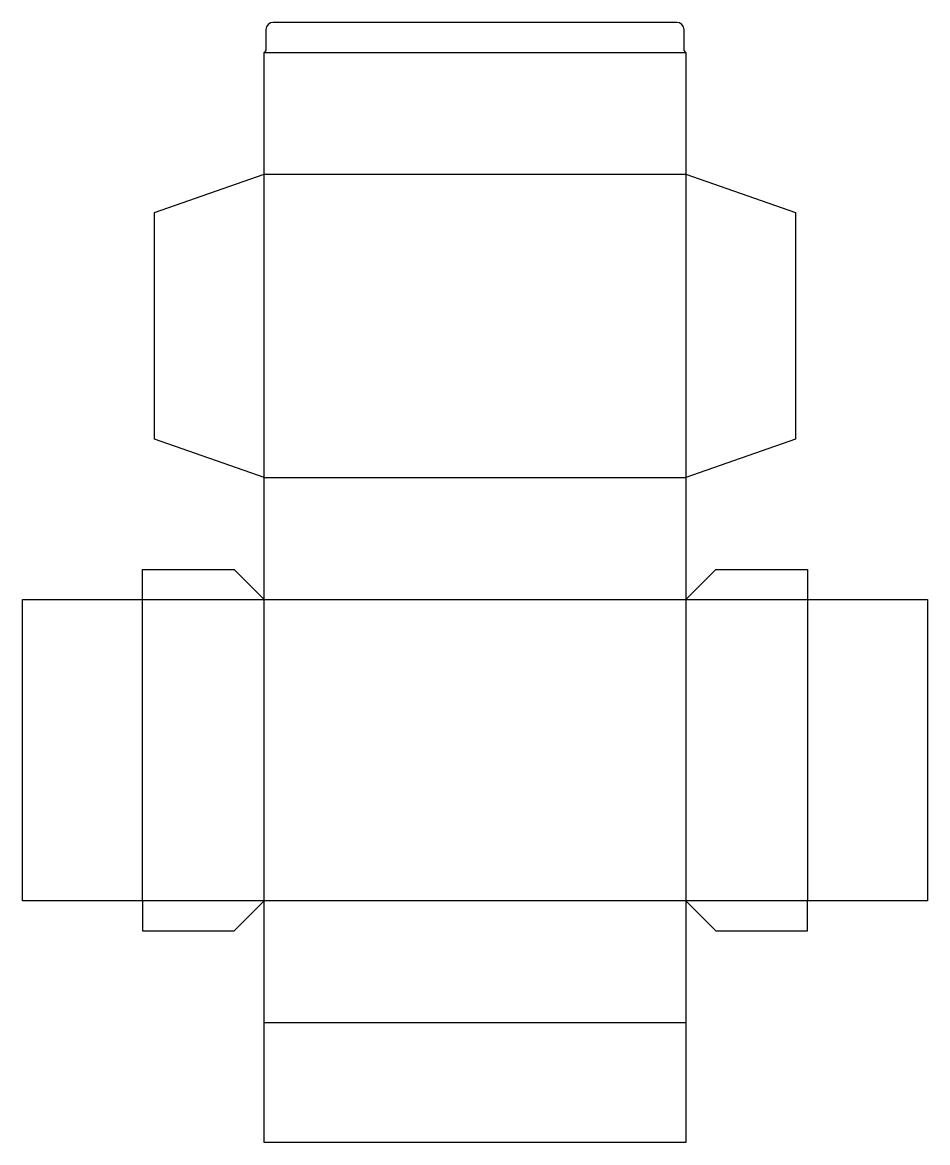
# Model space of a CAD drawing. Header units: millimetres. Extents: x 0 to 755, y 0 to 935.
import ezdxf

# ---------------------------------------------------------------- set-up
doc = ezdxf.new("R2010")
doc.units = ezdxf.units.MM
doc.layers.add('CREASE', color=5, linetype='CONTINUOUS')
doc.layers.add('CUT', color=1, linetype='CONTINUOUS')

msp = doc.modelspace()

# ---------------------------------------------------------------- linework, layer by layer
at = {"layer": 'CREASE'}
for p, q in [((201.6, 909.6), (553.2, 909.6)), ((201.6, 554.8), (201.6, 808)), ((201.6, 808), (553.2, 808)), ((553.2, 808), (553.2, 554.8)), ((201.6, 554.8), (553.2, 554.8)), ((100, 453.2), (201.6, 453.2)), ((100, 201.6), (100, 453.2)), ((201.6, 453.2), (553.2, 453.2)), ((201.6, 201.6), (201.6, 453.2)), ((553.2, 453.2), (553.2, 201.6)), ((553.2, 453.2), (654.8, 453.2)), ((654.8, 453.2), (654.8, 201.6)), ((201.6, 201.6), (100, 201.6)), ((553.2, 201.6), (201.6, 201.6)), ((654.8, 201.6), (553.2, 201.6)), ((553.2, 100), (201.6, 100))]:
    msp.add_line(p, q, dxfattribs=at)
at = {"layer": 'CUT'}
for p, q in [((545.7, 934.6), (209.1, 934.6)), ((203.1, 928.6), (203.1, 911.1)), ((551.7, 911.1), (551.7, 928.6)), ((203.1, 911.1), (201.6, 909.6)), ((201.6, 808), (201.6, 909.6)), ((553.2, 909.6), (551.7, 911.1)), ((553.2, 909.6), (553.2, 808)), ((110.16, 775.996), (201.6, 808)), ((553.2, 808), (644.64, 775.996)), ((110.16, 586.804), (110.16, 775.996)), ((644.64, 775.996), (644.64, 586.804)), ((201.6, 554.8), (110.16, 586.804)), ((644.64, 586.804), (553.2, 554.8)), ((201.6, 453.2), (201.6, 554.8)), ((553.2, 554.8), (553.2, 453.2)), ((100, 453.2), (100, 478.2)), ((100, 478.2), (176.6, 478.2)), ((176.6, 478.2), (201.6, 453.2)), ((553.2, 453.2), (578.2, 478.2)), ((578.2, 478.2), (654.8, 478.2)), ((654.8, 478.2), (654.8, 453.2)), ((0, 453.2), (100, 453.2)), ((0, 201.6), (0, 453.2)), ((654.8, 453.2), (754.8, 453.2)), ((754.8, 453.2), (754.8, 201.6)), ((100, 201.6), (0, 201.6)), ((100, 201.6), (100, 176.6)), ((176.6, 176.6), (201.6, 201.6)), ((201.6, 100), (201.6, 201.6)), ((553.2, 201.6), (553.2, 100)), ((553.2, 201.6), (578.2, 176.6)), ((654.8, 176.6), (654.8, 201.6)), ((754.8, 201.6), (654.8, 201.6)), ((100, 176.6), (176.6, 176.6)), ((578.2, 176.6), (654.8, 176.6)), ((201.6, 0), (201.6, 100)), ((553.2, 100), (553.2, 0)), ((553.2, 0), (201.6, 0))]:
    msp.add_line(p, q, dxfattribs=at)
for centre, start, end in [((209.1, 928.6), 90, 180), ((545.7, 928.6), 0, 90)]:
    msp.add_arc(centre, 6, start, end, dxfattribs=at)

doc.saveas('drawing.dxf')
